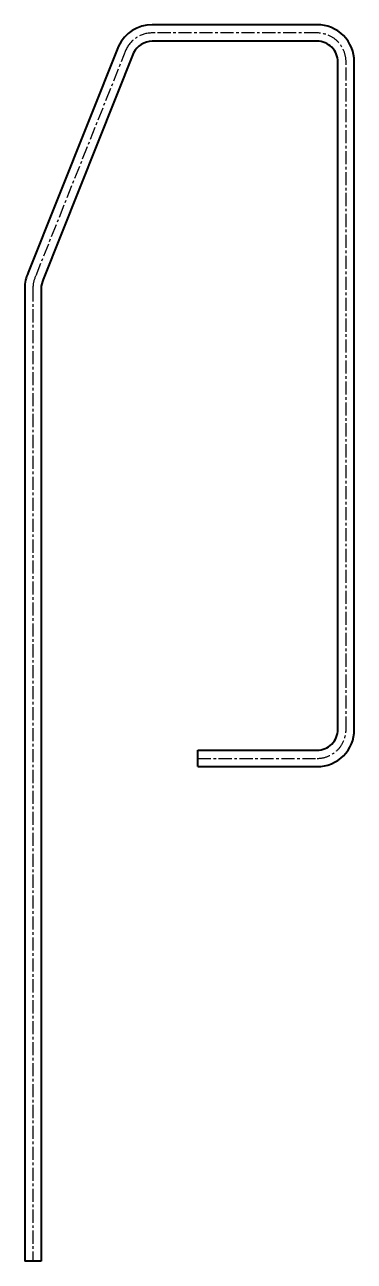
# Model space of a CAD drawing. Header units: millimetres. Extents: x 273 to 673, y 150 to 1650.
import ezdxf

# ---------------------------------------------------------------- set-up
doc = ezdxf.new("R2010")
doc.units = ezdxf.units.MM
doc.linetypes.add('CENTER', pattern=[50.8, 31.75, -6.35, 6.35, -6.35])
doc.layers.add('Cent', color=5, linetype='CENTER')
doc.layers.add('Con', color=6, linetype='Continuous', lineweight=40)
doc.layers.add('Cont', color=6, linetype='Continuous', lineweight=40)

msp = doc.modelspace()

# ---------------------------------------------------------------- linework, layer by layer
at = {"layer": 'Cent', "ltscale": 0.5}
msp.add_lwpolyline([(483, 759.7), (628, 759.7, 0.414214), (663, 794.7), (663, 1604.7, 0.414214), (628, 1639.7), (427.7, 1639.7, 0.292234), (395.9, 1619.4), (286.2, 1344.7, 0.108809), (283, 1329.9), (283, 149.7)], format="xyb", dxfattribs=at)
at = {"layer": 'Con'}
msp.add_line((293, 149.7), (273, 149.7), dxfattribs=at)
at = {"layer": 'Cont'}
msp.add_line((483, 749.7), (483, 769.7), dxfattribs=at)
for points in [[(483, 749.7), (628, 749.7, 0.414214), (673, 794.7), (673, 1604.7, 0.414214), (628, 1649.7), (427.7, 1649.7, 0.291293), (386.9, 1623.7), (277.2, 1349, 0.109686), (273, 1329.9), (273, 149.7)], [(483, 769.7), (628, 769.7, 0.414214), (653, 794.7), (653, 1604.7, 0.414214), (628, 1629.7), (427.7, 1629.7, 0.28748), (405.2, 1615.6), (295.5, 1340.8, 0.113248), (293, 1329.9), (293, 149.7)]]:
    msp.add_lwpolyline(points, format="xyb", dxfattribs=at)

doc.saveas('drawing.dxf')
